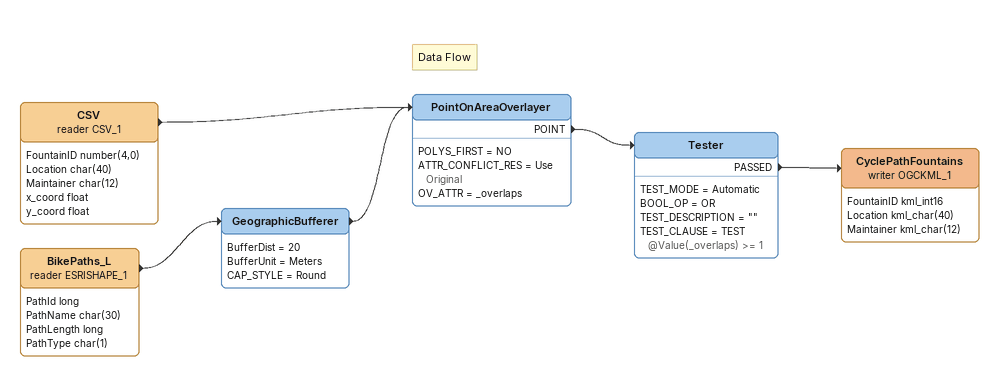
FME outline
CSV (reader CSV_1)
    attributes: FountainID number(4,0), Location char(40), Maintainer char(12), x_coord float, y_coord float
    -> PointOnAreaOverlayer
BikePaths_L (reader ESRISHAPE_1)
    attributes: PathId long, PathName char(30), PathLength long, PathType char(1)
    -> GeographicBufferer
GeographicBufferer
    BufferDist = 20
    BufferUnit = Meters
    CAP_STYLE = Round
    -> PointOnAreaOverlayer
Note: Data Flow
PointOnAreaOverlayer
    POLYS_FIRST = NO
    ATTR_CONFLICT_RES = Use Original
    OV_ATTR = _overlaps
    POINT -> Tester
Tester
    TEST_MODE = Automatic
    BOOL_OP = OR
    TEST_DESCRIPTION = ""
    TEST_CLAUSE = TEST @Value(_overlaps) >= 1
    PASSED -> CyclePathFountains (writer OGCKML_1)
CyclePathFountains (writer OGCKML_1)
    attributes: FountainID kml_int16, Location kml_char(40), Maintainer kml_char(12)
